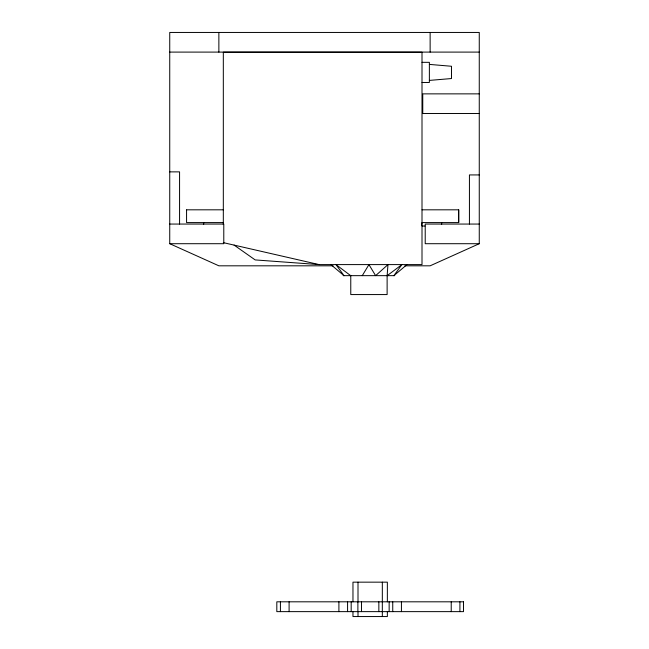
<?xml version="1.0" encoding="UTF-8"?>
<svg xmlns="http://www.w3.org/2000/svg" width="649" height="649" viewBox="0 0 649 649"><rect width="100%" height="100%" fill="white"/><g stroke="black" fill="none" stroke-linecap="round" stroke-linejoin="round"><path stroke-width="0.97" d="M223.321 209.814L186.693 209.814M350.768 275.655L350.768 294.565L387.12 294.565L387.12 275.655L387.98 264.597L375.617 275.655L368.94 264.597L362.264 275.655M421.59 225.138L422.004 222.591L458.754 222.591L458.754 209.814L422.004 209.814M407.02 264.597L393.854 275.655L401.918 264.597L387.185 275.655M333.091 265.814L218.867 265.814L169.738 243.708L169.738 32.45L479.262 32.45L479.262 243.708L430.133 265.814L404.862 265.814M429.37 80.411L451.485 78.545L451.485 66.263L429.37 64.397M169.738 52.098L479.262 52.098M422.004 62.328L429.37 62.328L429.37 82.472L422.004 82.472M479.262 93.862L422.759 93.862L422.759 113.518L479.262 113.518M169.738 171.871L179.57 171.871L179.57 224.059M479.262 174.93L469.43 174.93L469.43 224.059M223.321 222.591L186.571 222.591L186.571 209.814M169.738 224.059L223.783 224.059L223.783 243.708L169.738 243.708M479.262 224.059L425.217 224.059L425.217 243.708L479.262 243.708M422.004 226.03L424.949 226.03M234.094 245.103L255.162 259.916L319.121 264.597L422.004 264.597L422.004 52.212L223.321 52.212L223.321 224.595M343.151 275.655L394.738 275.655M223.321 242.637L319.121 264.597M350.703 275.655L335.971 264.597L344.027 275.655L330.868 264.597M459.914 601.81L459.914 611.634M458.632 209.814L458.632 222.591M451.225 601.81L451.225 611.634M441.653 222.591L441.653 224.311M430.133 32.45L430.133 52.098M401.431 601.81L401.431 611.634M392.742 601.81L392.742 611.634M389.149 601.81L389.149 611.634M387.356 601.81L387.356 582.161L352.967 582.161L352.967 601.81M387.356 611.634L387.356 616.55L352.967 616.55L352.967 611.634M382.326 582.161L382.326 616.55M378.846 601.81L378.846 611.634M361.477 601.81L361.477 611.634M358.005 582.161L358.005 601.81M358.005 611.634L358.005 616.55M357.883 601.81L357.883 611.634M351.182 601.81L351.182 611.634M347.58 601.81L347.58 611.634M338.9 601.81L338.9 611.634M289.097 601.81L289.097 611.634M280.417 601.81L280.417 611.634M218.867 32.45L218.867 52.098M203.672 222.591L203.672 224.311M463.508 601.81L276.815 601.81L276.815 611.634L463.508 611.634L463.508 601.81"/></g></svg>
